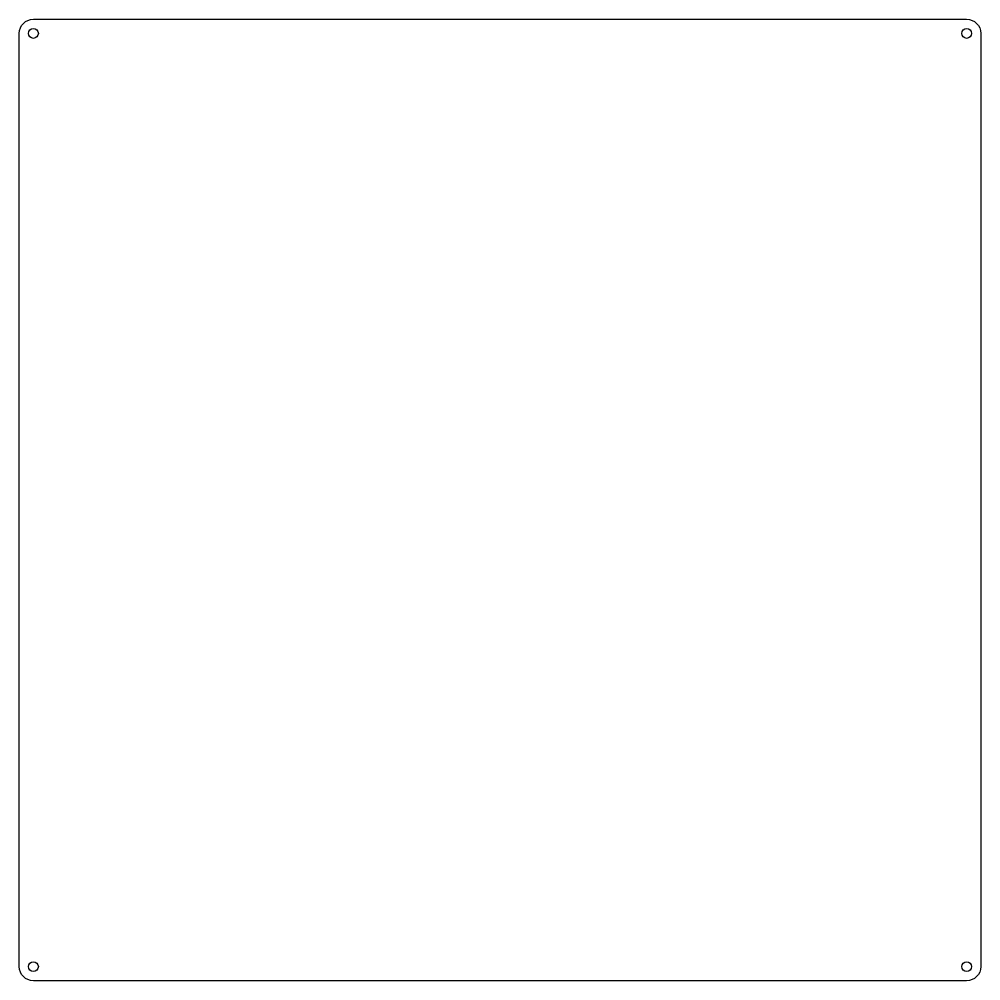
# Model space of a CAD drawing. Header units: millimetres. Extents: x -90 to 114, y -89 to 115.
import ezdxf

# ---------------------------------------------------------------- set-up
doc = ezdxf.new("R2010")
doc.units = ezdxf.units.MM
doc.header["$MEASUREMENT"] = 0
doc.layers.add('20', color=7, linetype='Continuous', lineweight=0)

msp = doc.modelspace()

# ---------------------------------------------------------------- linework, layer by layer
at = {"layer": '20', "color": 31, "lineweight": 25, "true_color": 0xffbf7f}
for centre in [(-86.55, 111.87), (111.45, 111.87), (-86.55, -86.13), (111.45, -86.13)]:
    msp.add_circle(centre, 1.05, dxfattribs=at)
msp.add_open_spline([(-86.55, 114.87), (-88.21, 114.87), (-89.55, 113.53), (-89.55, 111.87), (-89.55, 111.87), (-89.55, -86.13), (-89.55, -86.13), (-89.55, -87.78), (-88.21, -89.12), (-86.55, -89.12), (-86.55, -89.12), (111.45, -89.12), (111.45, -89.12), (113.1, -89.12), (114.45, -87.78), (114.45, -86.13), (114.45, -86.13), (114.45, 111.87), (114.45, 111.87), (114.45, 113.53), (113.1, 114.87), (111.45, 114.87), (111.45, 114.87), (-86.55, 114.87), (-86.55, 114.87)], degree=3, knots=[0, 0, 0, 0, 1, 1, 1, 2, 2, 2, 3, 3, 3, 4, 4, 4, 5, 5, 5, 6, 6, 6, 7, 7, 7, 8, 8, 8, 8], dxfattribs=at)

doc.saveas('drawing.dxf')
